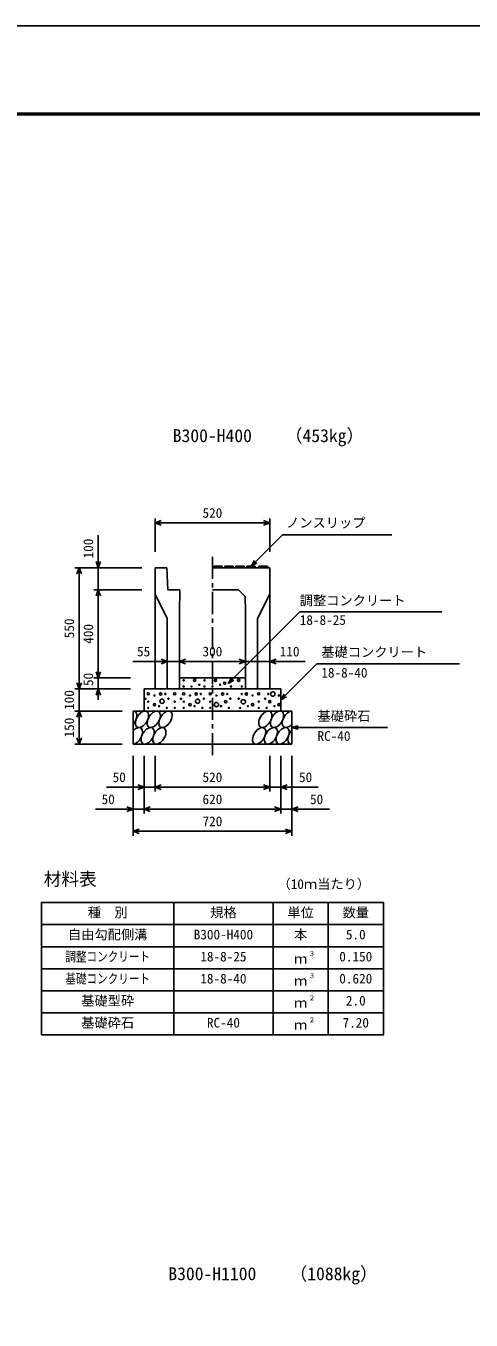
# Model space of a CAD drawing. Units: millimetres, scale not verified. Extents: x -16800 to 16800, y -5940 to 5940.
# Drawn here: x 3736 to 5755, y 70 to 5940 of the extents above; entities that cross this region are included whole.
import ezdxf
from ezdxf.enums import TextEntityAlignment as Align

# ---------------------------------------------------------------- set-up
doc = ezdxf.new("R2010")
doc.units = ezdxf.units.MM
doc.header["$LTSCALE"] = 20
doc.linetypes.add('CHAIN1', pattern=[8, 5, -1, 1, -1])
for name, color, linetype, lineweight in [('0-0_DIM', 7, 'Continuous', 25), ('0-1_Defpoints', 5, 'Continuous', 25), ('0-2_HATCH', 6, 'Continuous', 25), ('0-3_HYO', 3, 'Continuous', 25), ('0-4_HYO2', 4, 'Continuous', 25), ('0-5_OUTLINE', 3, 'Continuous', 25), ('0-6_TXT', 7, 'Continuous', 25), ('0-7_WAKU', 3, 'Continuous', 25)]:
    doc.layers.add(name, color=color, linetype=linetype, lineweight=lineweight)
doc.styles.add('ＭＳ ゴシック', font='')
doc.styles.get('ＭＳ ゴシック').set_extended_font_data('MS Gothic')

msp = doc.modelspace()

# ---------------------------------------------------------------- linework, layer by layer
at = {"layer": '0-0_DIM'}
for p, q in [((4321.78, 3705.74), (4321.78, 3554)), ((4841.78, 3705.74), (4841.78, 3554)), ((4841.78, 3685.74), (4321.78, 3685.74)), ((4064.25, 3629.69), (4064.25, 3482.53)), ((4756.78, 3489.03), (4899, 3631.25)), ((5395.29, 3631.25), (4899, 3631.25)), ((3957.58, 3482.53), (4260.91, 3482.53)), ((3977.58, 3482.53), (3977.58, 2932.53)), ((4064.25, 3382.53), (4064.25, 3482.53)), ((4756.78, 3489.03), (4771.78, 3515.01)), ((4756.78, 3489.03), (4782.76, 3504.03)), ((4044.25, 3382.53), (4260.91, 3382.53)), ((4064.25, 2982.53), (4064.25, 3382.53)), ((4376.78, 3057.24), (4220.6, 3057.24)), ((4376.78, 3057.24), (4431.78, 3057.24)), ((4431.78, 3057.24), (4731.78, 3057.24)), ((4841.78, 3057.24), (4731.78, 3057.24)), ((4841.78, 3057.24), (5002.55, 3057.24)), ((5055.44, 3046.19), (4891.78, 2882.53)), ((5055.44, 3046.19), (5702.31, 3046.19)), ((4044.25, 2982.53), (4210.91, 2982.53)), ((4064.25, 2982.53), (4064.25, 2932.53)), ((4653.1, 2957.53), (4668.1, 2983.51)), ((4653.1, 2957.53), (4679.08, 2972.53)), ((3957.58, 2932.53), (4210.91, 2932.53)), ((3977.58, 2832.53), (3977.58, 2932.53)), ((4064.25, 2882.53), (4064.25, 2932.53)), ((4891.78, 2882.53), (4906.78, 2908.51)), ((4891.78, 2882.53), (4917.76, 2897.53)), ((3957.58, 2832.53), (4171.78, 2832.53)), ((3977.58, 2832.53), (3977.58, 2682.53)), ((4941.78, 2757.53), (4970.76, 2765.3)), ((4941.78, 2757.53), (5375.1, 2757.53)), ((4941.78, 2757.53), (4970.76, 2749.77)), ((3957.58, 2682.53), (4171.78, 2682.53)), ((4221.78, 2267.02), (4221.78, 2629.36)), ((4271.78, 2367.02), (4271.78, 2629.36)), ((4321.78, 2467.02), (4321.78, 2629.36)), ((4841.78, 2467.02), (4841.78, 2629.36)), ((4891.78, 2367.02), (4891.78, 2629.36)), ((4941.78, 2267.02), (4941.78, 2629.36)), ((4101.78, 2487.02), (4321.78, 2487.02)), ((4321.78, 2487.02), (4841.78, 2487.02)), ((5061.78, 2487.02), (4841.78, 2487.02)), ((4051.78, 2387.02), (4271.78, 2387.02)), ((4271.78, 2387.02), (4891.78, 2387.02)), ((5111.78, 2387.02), (4891.78, 2387.02)), ((4221.78, 2287.02), (4941.78, 2287.02))]:
    msp.add_line(p, q, dxfattribs=at)
at = {"layer": '0-0_DIM', "linetype": 'CHAIN1'}
msp.add_line((4581.78, 3532.53), (4581.78, 2632.53), dxfattribs=at)
at = {"layer": '0-0_DIM'}
for points in [[(4350.01, 3675.48), (4321.82, 3685.74), (4350.01, 3696)], [(4813.63, 3696), (4841.82, 3685.74), (4813.63, 3675.48)], [(3987.84, 3454.34), (3977.58, 3482.53), (3967.32, 3454.34)], [(4074.51, 3510.72), (4064.25, 3482.53), (4053.99, 3510.72)], [(4074.51, 3354.34), (4064.25, 3382.53), (4053.99, 3354.34)], [(4653.1, 2957.53), (4977.57, 3282), (5621.12, 3282)], [(4348.59, 3046.98), (4376.78, 3057.24), (4348.59, 3067.5)], [(4459.97, 3046.98), (4431.78, 3057.24), (4459.97, 3067.5)], [(4703.59, 3067.5), (4731.78, 3057.24), (4703.59, 3046.98)], [(4869.97, 3067.5), (4841.78, 3057.24), (4869.97, 3046.98)], [(4074.51, 3010.72), (4064.25, 2982.53), (4053.99, 3010.72)], [(3987.84, 2960.72), (3977.58, 2932.53), (3967.32, 2960.72)], [(4074.51, 2904.34), (4064.25, 2932.53), (4053.99, 2904.34)], [(3987.84, 2804.34), (3977.58, 2832.53), (3967.32, 2804.34)], [(3987.84, 2710.72), (3977.58, 2682.53), (3967.32, 2710.72)], [(4243.59, 2497.28), (4271.78, 2487.02), (4243.59, 2476.76)], [(4349.97, 2476.76), (4321.78, 2487.02), (4349.97, 2497.28)], [(4813.59, 2497.28), (4841.78, 2487.02), (4813.59, 2476.76)], [(4919.97, 2497.28), (4891.78, 2487.02), (4919.97, 2476.76)], [(4193.59, 2397.28), (4221.78, 2387.02), (4193.59, 2376.76)], [(4299.97, 2376.76), (4271.78, 2387.02), (4299.97, 2397.28)], [(4863.59, 2397.28), (4891.78, 2387.02), (4863.59, 2376.76)], [(4969.97, 2397.28), (4941.78, 2387.02), (4969.97, 2376.76)], [(4249.97, 2276.76), (4221.78, 2287.02), (4249.97, 2297.28)], [(4913.59, 2297.28), (4941.78, 2287.02), (4913.59, 2276.76)]]:
    msp.add_lwpolyline(points, dxfattribs=at)
at = {"layer": '0-1_Defpoints'}
msp.add_lwpolyline([(0, -5940), (16800, -5940), (16800, 5940), (0, 5940)], close=True, dxfattribs=at)
at = {"layer": '0-2_HATCH'}
for p, q in [((4586.78, 3482.53), (4587.78, 3489.03)), ((4625.78, 3489.03), (4587.78, 3489.03)), ((4626.78, 3482.53), (4625.78, 3489.03)), ((4636.78, 3482.53), (4637.78, 3489.03)), ((4675.78, 3489.03), (4637.78, 3489.03)), ((4676.78, 3482.53), (4675.78, 3489.03)), ((4686.78, 3482.53), (4687.78, 3489.03)), ((4725.78, 3489.03), (4687.78, 3489.03)), ((4726.78, 3482.53), (4725.78, 3489.03)), ((4736.78, 3482.53), (4737.78, 3489.03)), ((4775.78, 3489.03), (4737.78, 3489.03)), ((4776.78, 3482.53), (4775.78, 3489.03)), ((4791.78, 3482.53), (4792.78, 3489.03)), ((4830.78, 3489.03), (4792.78, 3489.03)), ((4831.78, 3482.53), (4830.78, 3489.03))]:
    msp.add_line(p, q, dxfattribs=at)
for centre, radius in [((4451.28, 2971.84), 2.5), ((4451.28, 2943.83), 2.5), ((4487.17, 2943.83), 2.5), ((4501.18, 2971.84), 5), ((4522.21, 2951.71), 2.5), ((4545.75, 2971.84), 2.5), ((4545.75, 2943.83), 2.5), ((4581.64, 2943.83), 2.5), ((4595.66, 2971.84), 5), ((4616.69, 2951.71), 2.5), ((4637.71, 2958.71), 5), ((4665.75, 2971.84), 2.5), ((4665.75, 2943.83), 2.5), ((4700.92, 2971.56), 5), ((4714.94, 2943.55), 2.5), ((4278.43, 2887.79), 2.5), ((4290.85, 2910.59), 5), ((4290.85, 2874.69), 2.5), ((4318.89, 2902.71), 2.5), ((4346.92, 2909.71), 5), ((4353.46, 2876.7), 10), ((4367.95, 2909.71), 2.5), ((4381.97, 2888.7), 2.5), ((4410.85, 2910.59), 5), ((4410.85, 2874.69), 2.5), ((4439.33, 2887.79), 2.5), ((4451.75, 2910.59), 5), ((4451.75, 2874.69), 2.5), ((4479.79, 2902.71), 2.5), ((4507.82, 2909.71), 5), ((4514.36, 2876.7), 10), ((4528.86, 2909.71), 2.5), ((4542.87, 2888.7), 2.5), ((4571.75, 2910.59), 5), ((4571.75, 2874.69), 2.5), ((4599.79, 2902.71), 2.5), ((4627.82, 2909.71), 5), ((4641.84, 2874.69), 5), ((4648.86, 2909.71), 2.5), ((4662.87, 2888.7), 2.5), ((4700.69, 2888.7), 2.5), ((4721.72, 2874.69), 10), ((4714.71, 2909.71), 2.5), ((4735.74, 2909.71), 5), ((4763.78, 2902.71), 2.5), ((4791.82, 2910.59), 5), ((4791.82, 2874.69), 2.5), ((4820.69, 2888.7), 2.5), ((4834.71, 2909.71), 2.5), ((4841.72, 2874.69), 5), ((4855.74, 2909.71), 10), ((4883.78, 2902.71), 2.5), ((4290.85, 2846.68), 2.5), ((4318.89, 2861.56), 5), ((4339.91, 2854.56), 2.5), ((4374.96, 2846.68), 2.5), ((4410.85, 2846.68), 2.5), ((4451.75, 2846.68), 2.5), ((4479.79, 2861.56), 5), ((4500.82, 2854.56), 2.5), ((4535.86, 2846.68), 2.5), ((4571.75, 2846.68), 2.5), ((4599.79, 2861.56), 10), ((4620.82, 2854.56), 2.5), ((4655.86, 2846.68), 2.5), ((4707.7, 2846.68), 2.5), ((4742.75, 2854.56), 2.5), ((4763.78, 2861.56), 5), ((4791.82, 2846.68), 2.5), ((4827.7, 2846.68), 2.5), ((4862.75, 2854.56), 2.5), ((4883.78, 2861.56), 5)]:
    msp.add_circle(centre, radius, dxfattribs=at)
for centre, start_param, end_param in [((4209.42, 2795.02), 4.385593, 6.6745444), ((4927.92, 2795.02), 0.3357715, 4.4411806), ((4234.74, 2720.03), 3.5111464, 7.548991), ((4953.25, 2720.03), 1.2110787, 3.5658734)]:
    msp.add_ellipse(centre, major_axis=(21.81, 35.31), ratio=0.5792, start_param=start_param, end_param=end_param, dxfattribs=at)
for centre in [(4262.63, 2795.02), (4315.84, 2795.02), (4369.04, 2795.02), (4821.51, 2795.02), (4874.72, 2795.02), (4287.95, 2720.03), (4341.16, 2720.03), (4793.62, 2720.03), (4846.83, 2720.03), (4900.04, 2720.03)]:
    msp.add_ellipse(centre, major_axis=(21.81, 35.31), ratio=0.5792, dxfattribs=at)
at = {"layer": '0-3_HYO'}
for p, q in [((4406.78, 1963.57), (4406.78, 1363.57)), ((4856.78, 1963.57), (4856.78, 1363.57)), ((5106.78, 1963.57), (5106.78, 1363.57)), ((3806.78, 1863.57), (5356.78, 1863.57))]:
    msp.add_line(p, q, dxfattribs=at)
msp.add_lwpolyline([(3806.78, 1363.57), (5356.78, 1363.57), (5356.78, 1963.57), (3806.78, 1963.57)], close=True, dxfattribs=at)
at = {"layer": '0-4_HYO2'}
for p, q in [((3806.78, 1763.57), (5356.78, 1763.57)), ((3806.78, 1663.57), (5356.78, 1663.57)), ((3806.78, 1563.57), (5356.78, 1563.57)), ((3806.78, 1463.57), (5356.78, 1463.57))]:
    msp.add_line(p, q, dxfattribs=at)
at = {"layer": '0-5_OUTLINE'}
for p, q in [((4321.78, 3482.53), (4321.78, 2932.53)), ((4374.28, 3482.53), (4321.78, 3482.53)), ((4374.28, 3482.53), (4379.28, 3382.53)), ((4841.78, 3482.53), (4581.78, 3482.53)), ((4841.78, 3482.53), (4841.78, 2932.53)), ((4379.28, 3382.53), (4434.28, 3382.53)), ((4434.28, 3382.53), (4431.78, 3282.53)), ((4581.78, 3382.53), (4699.28, 3382.53)), ((4841.78, 3362.53), (4786.78, 3252.53)), ((4431.78, 3282.53), (4431.78, 2932.53)), ((4731.78, 3282.53), (4731.78, 2932.53)), ((4786.78, 3252.53), (4786.78, 2932.53)), ((4431.78, 2982.53), (4731.78, 2982.53)), ((4271.78, 2932.53), (4271.78, 2832.53)), ((4271.78, 2932.53), (4891.78, 2932.53)), ((4321.78, 2932.53), (4431.78, 2932.53)), ((4731.78, 2932.53), (4841.78, 2932.53)), ((4891.78, 2932.53), (4891.78, 2832.53)), ((4221.78, 2682.53), (4221.78, 2832.53)), ((4221.78, 2832.53), (4941.78, 2832.53)), ((4941.78, 2682.53), (4941.78, 2832.53)), ((4221.78, 2682.53), (4941.78, 2682.53))]:
    msp.add_line(p, q, dxfattribs=at)
for points in [[(4321.78, 3362.53), (4376.78, 3252.53), (4376.78, 2932.53)], [(4731.78, 3282.53), (4730.03, 3352.53), (4699.28, 3382.53)]]:
    msp.add_lwpolyline(points, dxfattribs=at)
at = {"layer": '0-7_WAKU', "lineweight": 50}
msp.add_lwpolyline([(400, -5540), (16400, -5540), (16400, 5540), (400, 5540)], close=True, dxfattribs=at)

# ---------------------------------------------------------------- texts
at = {"layer": '0-0_DIM', "style": 'ＭＳ ゴシック'}
for s, p in [('520', (4536.78, 3695.74)), ('ノンスリップ', (4915.71, 3651.42)), ('調整コンクリート', (4977.57, 3298.42)), ('18-8-25', (4977.57, 3210.14)), ('55', (4239.63, 3067.24)), ('300', (4536.71, 3067.24)), ('110', (4886.7, 3067.24)), ('基礎コンクリート', (5075.44, 3064.92)), ('18-8-40', (5075.44, 2971.11)), ('基礎砕石', (5058.1, 2774.71)), ('RC-40', (5058.1, 2684.02)), ('50', (4129.34, 2497.02)), ('520', (4536.78, 2497.02)), ('50', (4974.22, 2497.02)), ('50', (4079.34, 2397.02)), ('620', (4536.78, 2397.02)), ('50', (5024.22, 2397.02)), ('720', (4536.78, 2297.02))]:
    msp.add_text(s, height=43.99, dxfattribs=at).set_placement(p, align=Align.BOTTOM_LEFT)
for s, p in [('100', (4054.25, 3524.62)), ('550', (3967.58, 3162.53)), ('400', (4054.25, 3137.53)), ('50', (4054.25, 2945.86)), ('100', (3967.58, 2837.53)), ('150', (3967.58, 2712.53))]:
    msp.add_text(s, height=43.99, rotation=90, dxfattribs=at).set_placement(p, align=Align.BOTTOM_LEFT)
at = {"layer": '0-6_TXT', "style": 'ＭＳ ゴシック'}
for s, height, p in [('B300-H400', 58.65, (4401.78, 4034.66)), ('（453kg）', 58.65, (4910.15, 4034.66)), ('材料表', 58.65, (3816.78, 2023.57)), ('（10ｍ当たり）', 43.99, (4876.78, 2012.57)), ('種\u3000別', 43.99, (4016.78, 1883.57)), ('規格', 43.99, (4571.78, 1883.57)), ('単位', 43.99, (4921.78, 1883.57)), ('数量', 43.99, (5171.78, 1883.57)), ('自由勾配側溝', 43.99, (3926.78, 1783.57)), ('B300-H400', 43.99, (4496.78, 1783.57)), ('本', 43.99, (4951.78, 1783.57)), ('5.0', 43.99, (5186.78, 1783.57)), ('18-8-25', 43.99, (4526.78, 1683.57)), ('ｍ', 43.99, (4951.78, 1673.57)), ('３', 21.99, (5017.32, 1713.94)), ('0.150', 43.99, (5156.78, 1683.57)), ('18-8-40', 43.99, (4526.78, 1583.57)), ('ｍ', 43.99, (4951.78, 1573.57)), ('３', 21.99, (5017.32, 1613.94)), ('0.620', 43.99, (5156.78, 1583.57)), ('基礎型砕', 43.99, (3986.78, 1483.57)), ('２', 21.99, (5017.32, 1513.94)), ('2.0', 43.99, (5186.78, 1483.57)), ('ｍ', 43.99, (4951.78, 1473.57)), ('基礎砕石', 43.99, (3986.78, 1383.57)), ('RC-40', 43.99, (4556.78, 1383.57)), ('ｍ', 43.99, (4951.78, 1373.57)), ('２', 21.99, (5017.32, 1413.94)), ('7.20', 43.99, (5171.78, 1383.57)), ('B300-H1100', 58.65, (4381.78, 233.34)), ('（1088kg）', 58.65, (4931.64, 233.34))]:
    msp.add_text(s, height=height, dxfattribs=at).set_placement(p, align=Align.BOTTOM_LEFT)
at = {"layer": '0-6_TXT', "style": 'ＭＳ ゴシック', "width": 0.8}
for s, p in [('調整コンクリート', (3914.78, 1683.57)), ('基礎コンクリート', (3914.78, 1583.57))]:
    msp.add_text(s, height=43.99, dxfattribs=at).set_placement(p, align=Align.BOTTOM_LEFT)

doc.saveas('drawing.dxf')
